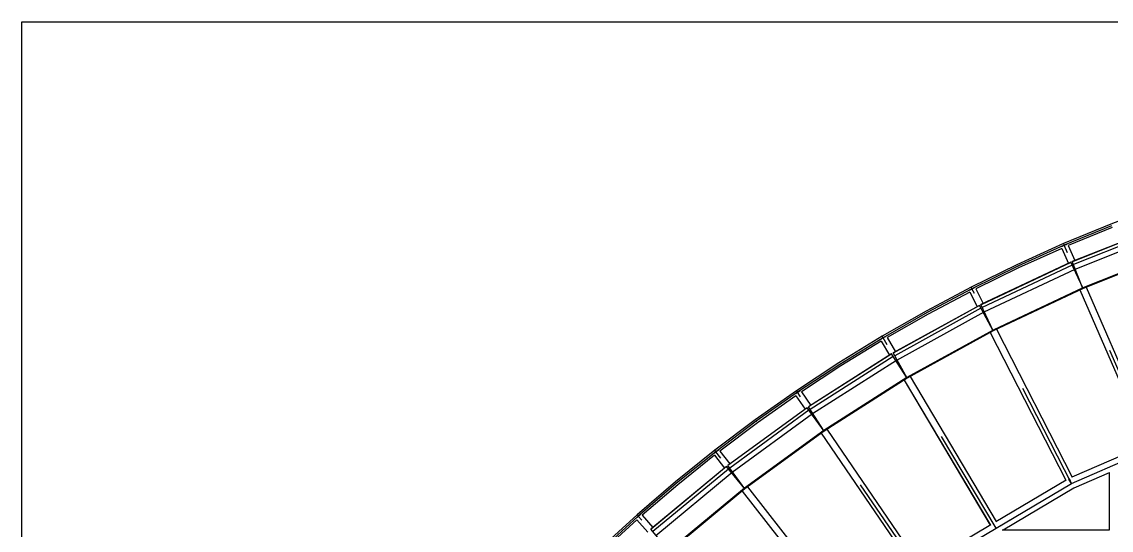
# Model space of a CAD drawing. Header units: millimetres. Extents: x 150209.93 to 150215.05, y 136675.65 to 136679.93.
# Drawn here: x 150209.925 to 150210.947, y 136679.457 to 136679.934 of the extents above; entities that cross this region are included whole.
import ezdxf

# ---------------------------------------------------------------- set-up
doc = ezdxf.new("R2010")
doc.units = ezdxf.units.MM
doc.header["$LTSCALE"] = 0.25
doc.linetypes.add('CENTER', pattern=[50.8, 31.75, -6.35, 6.35, -6.35])
doc.linetypes.add('XKITLINE00', pattern=[0])

# ---------------------------------------------------------------- blocks, each defined once
blk = doc.blocks.new('çatıı')
at = {"color": 8, "linetype": 'XKITLINE00'}
for p, q in [((10316.7, 20651.2), (10092.4, 20566.4)), ((10092.4, 20566.4), (9871, 20474.5)), ((10098.6, 20550.7), (9892.5, 20465.2)), ((10344.4, 20561.7), (9912, 20390.3)), ((10344.6, 20561.3), (9912.2, 20389.8)), ((10349.9, 20547.9), (9917.5, 20376.5)), ((9871, 20474.5), (9652.5, 20375.6)), ((9863, 20452.4), (9659.7, 20360.4)), ((9862.2, 20460.9), (9861.9, 20460.8)), ((9864.1, 20461.6), (9862.2, 20460.9)), ((9862.6, 20461.1), (9862.5, 20461.1)), ((9864.4, 20461.7), (9862.6, 20461.1)), ((9862.9, 20452.4), (9893.5, 20381.8)), ((9866.4, 20462.4), (9864.1, 20461.6)), ((9866.7, 20462.6), (9864.4, 20461.7)), ((9869, 20463.4), (9866.4, 20462.4)), ((9869.2, 20463.6), (9866.7, 20462.6)), ((9871.8, 20464.6), (9869, 20463.4)), ((9871.9, 20464.7), (9869.2, 20463.6)), ((9874.7, 20465.9), (9871, 20474.5)), ((9874.7, 20465.9), (9871, 20474.5)), ((9874.7, 20465.8), (9871.8, 20464.6)), ((9874.7, 20465.9), (9871.9, 20464.7)), ((9877.6, 20467.1), (9874.7, 20465.8)), ((9877.5, 20467.1), (9874.7, 20465.9)), ((9880.1, 20468.3), (9877.5, 20467.1)), ((9880.3, 20468.4), (9877.6, 20467.1)), ((9882.6, 20469.5), (9880.1, 20468.3)), ((9882.9, 20469.6), (9880.3, 20468.4)), ((9884.7, 20470.5), (9882.6, 20469.5)), ((9885.1, 20470.6), (9882.9, 20469.6)), ((9886.4, 20471.4), (9884.7, 20470.5)), ((9886.8, 20471.6), (9885.1, 20470.6)), ((9886.5, 20471.5), (9886.4, 20471.4)), ((9887.1, 20471.7), (9886.8, 20471.6)), ((9892.6, 20465.2), (9923.1, 20394.7)), ((10393.1, 20438.9), (9960.7, 20267.5)), ((9961.9, 20264.5), (9912, 20390.3)), ((10394.3, 20435.9), (9962.1, 20264.5)), ((10394.3, 20435.7), (9962.1, 20264.4)), ((9652.5, 20375.6), (9437.3, 20269.8)), ((9659.7, 20360.4), (9459.4, 20262)), ((9904.3, 20386.9), (9483.6, 20188.4)), ((9904.5, 20386.5), (9483.8, 20188)), ((9910.7, 20373.5), (9489.9, 20175)), ((9962.1, 20264.5), (9904.3, 20386.9)), ((9924.2, 20351.4), (9924.2, 20351.4)), ((9924.4, 20351.5), (9924.4, 20351.5)), ((9437.3, 20269.8), (9227, 20158.1)), ((9430.7, 20247.3), (9235.1, 20143.4)), ((9429.4, 20255.7), (9429.1, 20255.6)), ((9431.3, 20256.5), (9429.4, 20255.7)), ((9429.8, 20256), (9429.7, 20255.9)), ((9431.6, 20256.7), (9429.8, 20256)), ((9430.7, 20247.3), (9465.7, 20178.8)), ((9433.5, 20257.5), (9431.3, 20256.5)), ((9433.8, 20257.7), (9431.6, 20256.7)), ((9436, 20258.7), (9433.5, 20257.5)), ((9436.2, 20258.8), (9433.8, 20257.7)), ((9438.8, 20260), (9436, 20258.7)), ((9438.8, 20260.1), (9436.2, 20258.8)), ((9441.6, 20261.5), (9437.3, 20269.8)), ((9441.6, 20261.5), (9437.3, 20269.8)), ((9441.6, 20261.5), (9438.8, 20260)), ((9441.6, 20261.5), (9438.8, 20260.1)), ((9444.4, 20262.9), (9441.6, 20261.5)), ((9444.3, 20262.9), (9441.6, 20261.5)), ((9446.8, 20264.3), (9444.3, 20262.9)), ((9447, 20264.3), (9444.4, 20262.9)), ((9449.2, 20265.6), (9446.8, 20264.3)), ((9449.5, 20265.7), (9447, 20264.3)), ((9451.3, 20266.8), (9449.2, 20265.6)), ((9451.6, 20266.9), (9449.5, 20265.7)), ((9452.9, 20267.8), (9451.3, 20266.8)), ((9453.3, 20268), (9451.6, 20266.9)), ((9453, 20267.9), (9452.9, 20267.8)), ((9453.6, 20268.2), (9453.3, 20268)), ((9459.4, 20262), (9494.4, 20193.5)), ((9960.7, 20267.5), (9540, 20068.9)), ((9961.9, 20264.5), (9541.5, 20066.1)), ((9962.1, 20264.4), (9541.5, 20065.9)), ((9947.4, 20257.5), (10262.4, 19531.2)), ((9977.1, 20270.3), (10292, 19544.1)), ((9476.2, 20184.6), (9071.7, 19961.5)), ((9476.4, 20184.2), (9071.9, 19961.1)), ((9541.5, 20066.1), (9476.2, 20184.6)), ((9541.3, 20066), (9483.6, 20188.4)), ((9227, 20158.1), (9020.4, 20039.9)), ((9235.1, 20143.4), (9042.9, 20033.4)), ((9483.3, 20171.6), (9078.9, 19948.5)), ((9498.3, 20150.4), (9498.3, 20150.4)), ((9498.4, 20150.5), (9498.4, 20150.5)), ((9020.4, 20039.9), (8817.5, 19915.2)), ((9022.4, 20030.2), (9019.8, 20028.7)), ((9022.5, 20030.3), (9020, 20028.8)), ((9025.1, 20031.8), (9020.4, 20039.9)), ((9025.1, 20031.8), (9020.4, 20039.9)), ((9025.2, 20031.8), (9022.4, 20030.2)), ((9025.1, 20031.8), (9022.5, 20030.3)), ((9027.7, 20033.4), (9025.1, 20031.8)), ((9027.9, 20033.4), (9025.2, 20031.8)), ((9030.2, 20034.9), (9027.7, 20033.4)), ((9030.4, 20035), (9027.9, 20033.4)), ((9032.5, 20036.4), (9030.2, 20034.9)), ((9032.8, 20036.5), (9030.4, 20035)), ((9034.5, 20037.7), (9032.5, 20036.4)), ((9034.8, 20037.9), (9032.8, 20036.5)), ((9036.1, 20038.8), (9034.5, 20037.7)), ((9036.5, 20039), (9034.8, 20037.9)), ((9036.2, 20038.9), (9036.1, 20038.8)), ((9036.7, 20039.2), (9036.5, 20039)), ((9043, 20033.5), (9082.2, 19967.3)), ((9540, 20068.9), (9135.5, 19845.9)), ((9541.3, 20066), (9137.2, 19843.1)), ((9541.5, 20065.9), (9137.2, 19843)), ((9527.4, 20058.2), (9882.2, 19364.1)), ((9527.4, 20058.1), (9882.2, 19364.1)), ((9556.1, 20072.8), (9910.9, 19378.8)), ((9556.1, 20072.8), (9910.9, 19378.8)), ((9015.2, 20017), (8826.5, 19901)), ((9013.4, 20025.3), (9013.1, 20025.2)), ((9015.2, 20026.2), (9013.4, 20025.3)), ((9013.8, 20025.6), (9013.6, 20025.5)), ((9015.5, 20026.4), (9013.8, 20025.6)), ((9017.4, 20027.4), (9015.2, 20026.2)), ((9015.2, 20017), (9054.4, 19950.8)), ((9017.6, 20027.5), (9015.5, 20026.4)), ((9019.8, 20028.7), (9017.4, 20027.4)), ((9020, 20028.8), (9017.6, 20027.5)), ((9064.5, 19957.3), (8674.9, 19709.2)), ((9064.8, 19956.9), (8675.1, 19708.8)), ((9072.5, 19944.8), (8682.8, 19696.6)), ((9137.2, 19843.1), (9064.5, 19957.3)), ((9137, 19843), (9071.7, 19961.5)), ((8817.5, 19915.2), (8618.7, 19784.1)), ((8826.5, 19901), (8641.6, 19779.1)), ((9135.5, 19845.9), (8745.8, 19597.7)), ((9137, 19843), (8747.7, 19595.1)), ((9137.2, 19843), (8747.7, 19594.9)), ((9123.6, 19834.3), (9527.5, 19153.6)), ((9123.6, 19834.3), (9527.4, 19153.6)), ((9151.3, 19850.7), (9555.2, 19170.1)), ((9151.4, 19850.8), (9555.2, 19170.1)), ((8618.7, 19784.1), (8425, 19647.5)), ((8624, 19776.4), (8618.7, 19784.1)), ((8624, 19776.4), (8618.7, 19784.1)), ((8621.4, 19774.6), (8618.9, 19773)), ((8621.5, 19774.7), (8619, 19773.1)), ((8624, 19776.4), (8621.4, 19774.6)), ((8624, 19776.4), (8621.5, 19774.7)), ((8626.6, 19778.2), (8624, 19776.4)), ((8626.5, 19778.1), (8624, 19776.4)), ((8628.9, 19779.8), (8626.5, 19778.1)), ((8629.1, 19779.9), (8626.6, 19778.2)), ((8631.1, 19781.4), (8628.9, 19779.8)), ((8631.3, 19781.6), (8629.1, 19779.9)), ((8633, 19782.9), (8631.1, 19781.4)), ((8633.3, 19783), (8631.3, 19781.6)), ((8634.5, 19784.1), (8633, 19782.9)), ((8634.9, 19784.3), (8633.3, 19783)), ((8634.6, 19784.2), (8634.5, 19784.1)), ((8635.1, 19784.5), (8634.9, 19784.3)), ((8641.7, 19779.2), (8685, 19715.6)), ((8615, 19761), (8434.9, 19634)), ((8612.7, 19769.2), (8612.4, 19769)), ((8614.4, 19770.2), (8612.7, 19769.2)), ((8613, 19769.5), (8612.9, 19769.4)), ((8614.7, 19770.4), (8613, 19769.5)), ((8616.5, 19771.5), (8614.4, 19770.2)), ((8616.7, 19771.7), (8614.7, 19770.4)), ((8615, 19761), (8658.3, 19697.4)), ((8618.9, 19773), (8616.5, 19771.5)), ((8619, 19773.1), (8616.7, 19771.7)), ((8668, 19704.5), (8296.3, 19433.6)), ((8668.3, 19704.1), (8296.6, 19433.2)), ((8676.7, 19692.5), (8305.1, 19421.6)), ((8747.7, 19595.1), (8668, 19704.5)), ((8747.5, 19595), (8674.9, 19709.2)), ((8694.2, 19673.3), (8694.2, 19673.3)), ((8425, 19647.5), (8235.6, 19504.9)), ((8434.9, 19634), (8258.8, 19501.4)), ((8745.8, 19597.7), (8374.1, 19326.9)), ((8747.5, 19595), (8376.2, 19324.4)), ((8747.7, 19594.9), (8376.2, 19324.2)), ((8734.7, 19585.4), (9173.8, 18941.4)), ((8761.3, 19603.6), (9200.5, 18959.6)), ((10264.2, 19532), (9909.2, 19378.1)), ((8235.6, 19504.9), (8050.8, 19356.5)), ((8233.4, 19481.6), (8061.5, 19343.5)), ((8230.5, 19489.6), (8230.2, 19489.4)), ((8232.2, 19490.7), (8230.5, 19489.6)), ((8230.8, 19489.9), (8230.7, 19489.8)), ((8232.5, 19491), (8230.8, 19489.9)), ((8234.2, 19492.1), (8232.2, 19490.7)), ((8234.4, 19492.3), (8232.5, 19491)), ((8233.3, 19481.6), (8280.5, 19420.9)), ((8236.4, 19493.8), (8234.2, 19492.1)), ((8236.6, 19493.9), (8234.4, 19492.3)), ((8241.3, 19497.5), (8235.6, 19504.9)), ((8241.3, 19497.5), (8235.6, 19504.9)), ((8238.9, 19495.6), (8236.4, 19493.8)), ((8238.9, 19495.7), (8236.6, 19493.9)), ((8241.4, 19497.5), (8238.9, 19495.6)), ((8241.3, 19497.5), (8238.9, 19495.7)), ((8243.7, 19499.4), (8241.3, 19497.5)), ((8243.8, 19499.5), (8241.4, 19497.5)), ((8246, 19501.3), (8243.7, 19499.4)), ((8246.2, 19501.4), (8243.8, 19499.5)), ((8248.1, 19503), (8246, 19501.3)), ((8248.3, 19503.1), (8246.2, 19501.4)), ((8249.9, 19504.5), (8248.1, 19503)), ((8250.2, 19504.7), (8248.3, 19503.1)), ((8251.3, 19505.8), (8249.9, 19504.5)), ((8251.7, 19506.1), (8250.2, 19504.7)), ((8251.4, 19505.9), (8251.3, 19505.8)), ((8251.9, 19506.3), (8251.7, 19506.1)), ((8258.8, 19501.4), (8306, 19440.7)), ((8289.8, 19428.5), (7935.8, 19134.9)), ((8290.1, 19428.2), (7936.1, 19134.5)), ((8299.3, 19417.1), (7945.2, 19123.5)), ((8376.2, 19324.4), (8289.8, 19428.5)), ((8376, 19324.2), (8296.3, 19433.6)), ((8317.9, 19399.1), (8317.9, 19399.1)), ((8318, 19399.1), (8318, 19399.1)), ((8319, 19397.4), (8319.1, 19397.4)), ((8319.3, 19397.6), (8319.3, 19397.6)), ((9909.7, 19346.3), (9895.7, 19369.9)), ((9909.2, 19346.1), (9898.3, 19371.3)), ((10084.3, 19398.6), (9919.2, 19327)), ((10084.3, 19400.4), (10084.2, 19130.6)), ((8050.8, 19356.5), (7870.7, 19202.3)), ((8061.5, 19343.5), (7894.1, 19200.1)), ((8374.1, 19326.9), (8020.1, 19033.2)), ((8376, 19324.2), (8022.3, 19030.8)), ((8376.2, 19324.2), (8022.3, 19030.7)), ((8389.2, 19333.7), (8875.1, 18709.1)), ((9883.7, 19365), (9553.6, 19169.1)), ((9919.2, 19327), (9588.1, 19130.6)), ((9905.7, 19354.1), (9905.2, 19353.8)), ((9905.8, 19354), (9905.3, 19353.7)), ((8363.8, 19313.9), (8849.6, 18689.3)), ((7870.7, 19202.3), (7695.8, 19042.7)), ((7869.9, 19178.8), (7707.3, 19030.5)), ((7866.6, 19186.6), (7866.3, 19186.5)), ((7868.2, 19187.9), (7866.6, 19186.6)), ((7866.9, 19187), (7866.8, 19186.9)), ((7868.5, 19188.1), (7866.9, 19187)), ((7870.1, 19189.4), (7868.2, 19187.9)), ((7870.3, 19189.6), (7868.5, 19188.1)), ((7869.9, 19178.8), (7920.8, 19121.2)), ((7872.3, 19191.2), (7870.1, 19189.4)), ((7872.4, 19191.3), (7870.3, 19189.6)), ((7876.9, 19195.2), (7870.7, 19202.3)), ((7876.9, 19195.2), (7870.7, 19202.3)), ((7874.6, 19193.1), (7872.3, 19191.2)), ((7874.6, 19193.2), (7872.4, 19191.3)), ((7876.9, 19195.2), (7874.6, 19193.1)), ((7876.9, 19195.2), (7874.6, 19193.2)), ((7879.3, 19197.3), (7876.9, 19195.2)), ((7879.2, 19197.3), (7876.9, 19195.2)), ((7881.3, 19199.2), (7879.2, 19197.3)), ((7881.5, 19199.4), (7879.3, 19197.3)), ((7883.3, 19201.1), (7881.3, 19199.2)), ((7883.5, 19201.3), (7881.5, 19199.4)), ((7885, 19202.7), (7883.3, 19201.1)), ((7885.3, 19203), (7883.5, 19201.3)), ((7886.3, 19204.1), (7885, 19202.7)), ((7886.7, 19204.4), (7885.3, 19203)), ((7886.4, 19204.3), (7886.3, 19204.1)), ((7886.9, 19204.7), (7886.7, 19204.4)), ((7894.1, 19200.2), (7945, 19142.6)), ((8022.2, 19030.7), (7935.8, 19134.9)), ((9529.1, 19154.6), (9198.9, 18958.7)), ((10084.7, 19130.6), (9583, 19130.6))]:
    blk.add_line(p, q, dxfattribs=at)
at = {"color": 8, "linetype": 'CENTER'}
for p, q in [((10095.5, 20558.5), (9874.3, 20466.8)), ((10361.4, 20527.1), (9923.4, 20353.4)), ((9874.3, 20466.8), (9656.1, 20368)), ((10287.3, 19514.3), (9874.3, 20466.8)), ((9960.7, 20267.5), (10393.1, 20438.9)), ((9656.1, 20368), (9441.1, 20262.4)), ((9923.4, 20353.4), (9497.3, 20152.4)), ((10287.3, 19514.3), (9923.4, 20353.4)), ((9441.1, 20262.4), (9231.1, 20150.8)), ((9907.7, 19349.7), (9441.1, 20262.4)), ((9540, 20068.9), (9960.7, 20267.5)), ((9231.1, 20150.8), (9024.6, 20032.7)), ((9497.3, 20152.4), (9087.7, 19926.4)), ((9907.7, 19349.7), (9497.3, 20152.4)), ((9024.6, 20032.7), (8822, 19908.1)), ((9554.3, 19140), (9024.6, 20032.7)), ((9135.5, 19845.9), (9540, 20068.9)), ((8822, 19908.1), (8623.4, 19777.2)), ((9087.7, 19926.4), (8693, 19675.2)), ((9554.3, 19140), (9087.7, 19926.4)), ((8745.8, 19597.7), (9135.5, 19845.9)), ((8623.4, 19777.2), (8429.9, 19640.8)), ((9200.9, 18930.3), (8623.4, 19777.2)), ((8693, 19675.2), (8316.6, 19400.8)), ((9200.9, 18930.3), (8693, 19675.2)), ((9907.7, 19349.7), (10666.9, 19679)), ((9907.7, 19349.7), (10666.9, 19679)), ((8429.9, 19640.8), (8240.7, 19498.3)), ((8374.1, 19326.9), (8745.8, 19597.7)), ((8240.7, 19498.3), (8056.1, 19350)), ((8878, 18679.1), (8240.7, 19498.3)), ((9907.7, 19349.7), (10287.3, 19514.3)), ((8316.6, 19400.8), (7958, 19103.4)), ((8878, 18679.1), (8316.6, 19400.8)), ((8056.1, 19350), (7876.3, 19196)), ((8020.1, 19033.2), (8374.1, 19326.9)), ((9200.9, 18930.3), (9907.7, 19349.7)), ((9200.9, 18930.3), (9907.7, 19349.7)), ((9554.3, 19140), (9907.7, 19349.7)), ((7876.3, 19196), (7701.6, 19036.6)), ((8555.1, 18427.9), (7876.3, 19196)), ((9200.9, 18930.3), (9554.3, 19140))]:
    blk.add_line(p, q, dxfattribs=at)
at = {"color": 8, "linetype": 'XKITLINE00'}
for centre in [(9874.3, 20466.8), (9874.3, 20466.8), (9874.3, 20466.8), (9656.1, 20368), (9656.1, 20368), (9923.4, 20353.4), (9923.4, 20353.4), (9923.4, 20353.4), (9441.1, 20262.4), (9441.1, 20262.4), (9441.1, 20262.4), (9960.7, 20267.5), (9960.7, 20267.5), (9231.1, 20150.8), (9231.1, 20150.8), (9497.3, 20152.4), (9497.3, 20152.4), (9497.3, 20152.4), (9024.6, 20032.7), (9024.6, 20032.7), (9024.6, 20032.7), (9540, 20068.9), (9540, 20068.9), (8822, 19908.1), (8822, 19908.1), (9087.7, 19926.4), (9087.7, 19926.4), (9087.7, 19926.4), (9135.5, 19845.9), (9135.5, 19845.9), (8623.4, 19777.2), (8623.4, 19777.2), (8623.4, 19777.2), (8693, 19675.2), (8693, 19675.2), (8693, 19675.2), (8429.9, 19640.8), (8429.9, 19640.8), (8745.8, 19597.7), (8745.8, 19597.7), (8240.7, 19498.3), (8240.7, 19498.3), (8240.7, 19498.3), (8316.6, 19400.8), (8316.6, 19400.8), (8316.6, 19400.8), (8056.1, 19350), (8056.1, 19350), (8374.1, 19326.9), (8374.1, 19326.9), (9907.7, 19349.7), (9907.7, 19349.7), (9907.7, 19349.7), (9907.7, 19349.7), (9907.7, 19349.7), (9907.7, 19349.7), (9907.7, 19349.7), (9907.7, 19349.7), (9907.7, 19349.7), (7876.3, 19196), (7876.3, 19196), (7876.3, 19196), (9554.3, 19140), (9554.3, 19140), (9554.3, 19140), (9554.3, 19140), (9554.3, 19140)]:
    blk.add_circle(centre, 0.05, dxfattribs=at)

msp = doc.modelspace()

# ---------------------------------------------------------------- linework, layer by layer
msp.add_lwpolyline([(150209.9251, 136679.934), (150214.9832, 136679.934), (150214.9832, 136675.6528), (150209.9251, 136675.6528)], close=True)

# ---------------------------------------------------------------- block references
at = {"xscale": 0.0002000170049888334, "yscale": 0.0002000170049888334, "zscale": 0.0002000170049888334}
msp.add_blockref('çatıı', (150208.9281, 136675.6306), dxfattribs=at)

doc.saveas('drawing.dxf')
